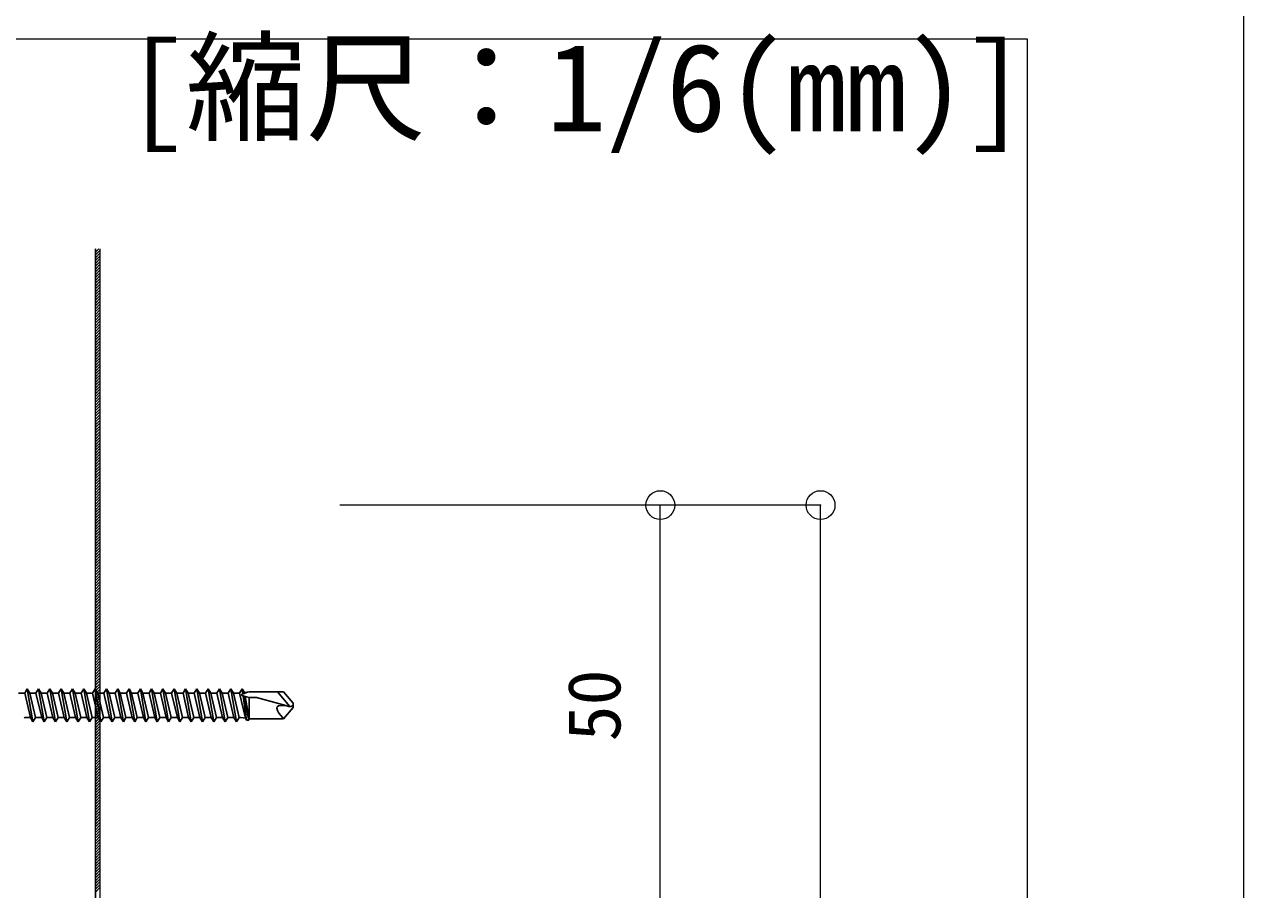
# Model space of a CAD drawing. Units: millimetres on the paper, with parts at other scales. Extents: x -195 to 195, y -140 to 138.
# Drawn here: x 169.64 to 195, y -11.2 to 6.8 of the extents above; entities that cross this region are included whole.
import ezdxf
from ezdxf.enums import TextEntityAlignment as Align

# ---------------------------------------------------------------- set-up
doc = ezdxf.new("R2010")
doc.units = ezdxf.units.MM
doc.header["$PDMODE"] = 32
doc.header["$PDSIZE"] = 0.6
doc.linetypes.add('DASHED1', pattern=[1.8, 1.2, -0.6])
for name, color, linetype, lineweight in [('A-5_寸法', 4, 'Continuous', 9), ('A-6_文字', 7, 'Continuous', 18), ('A-9_躯体他', 4, 'DASHED1', 9), ('A-B_補強金具・金具・その他', 3, 'Continuous', 18), ('A-C_ビス・アンカーボルト・強調図形', 2, 'Continuous', 25), ('F-3_図面枠', 3, 'Continuous', 18)]:
    doc.layers.add(name, color=color, linetype=linetype, lineweight=lineweight)
doc.styles.add('ＭＳ ゴシック', font='')
doc.styles.get('ＭＳ ゴシック').set_extended_font_data('MS Gothic')

msp = doc.modelspace()

# ---------------------------------------------------------------- linework, layer by layer
at = {"layer": 'A-5_寸法'}
for p, q in [((186.2, -3.201), (176.2, -3.201)), ((182.867, -24.535), (182.867, -3.201)), ((186.2, -24.535), (186.2, -3.201))]:
    msp.add_line(p, q, dxfattribs=at)
at = {"layer": 'A-5_寸法', "color": 7}
for p in [(182.867, -3.201), (186.2, -3.201)]:
    msp.add_point(p, dxfattribs=at)
at = {"layer": 'A-9_躯体他'}
msp.add_line((171.117, 2.133), (171.117, -29.199), dxfattribs=at)
at = {"layer": 'A-B_補強金具・金具・その他'}
for p, q in [((171.117, -29.199), (171.117, 2.133)), ((171.117, 2.064), (171.185, 2.133)), ((171.117, 2.123), (171.126, 2.133)), ((171.117, 2.005), (171.217, 2.105)), ((171.117, 1.946), (171.217, 2.046)), ((171.217, -29.199), (171.217, 2.133)), ((171.117, 1.888), (171.217, 1.988)), ((171.117, 1.829), (171.217, 1.929)), ((171.117, 1.77), (171.217, 1.87)), ((171.117, 1.711), (171.217, 1.811)), ((171.117, 1.652), (171.217, 1.752)), ((171.117, 1.593), (171.217, 1.693)), ((171.117, 1.534), (171.217, 1.634)), ((171.117, 1.475), (171.217, 1.575)), ((171.117, 1.416), (171.217, 1.516)), ((171.117, 1.357), (171.217, 1.457)), ((171.117, 1.298), (171.217, 1.398)), ((171.117, 1.239), (171.217, 1.339)), ((171.117, 1.18), (171.217, 1.28)), ((171.117, 1.122), (171.217, 1.222)), ((171.117, 1.063), (171.217, 1.163)), ((171.117, 1.004), (171.217, 1.104)), ((171.117, 0.945), (171.217, 1.045)), ((171.117, 0.886), (171.217, 0.986)), ((171.117, 0.827), (171.217, 0.927)), ((171.117, 0.768), (171.217, 0.868)), ((171.117, 0.709), (171.217, 0.809)), ((171.117, 0.65), (171.217, 0.75)), ((171.117, 0.591), (171.217, 0.691)), ((171.117, 0.532), (171.217, 0.632)), ((171.117, 0.473), (171.217, 0.573)), ((171.117, 0.414), (171.217, 0.514)), ((171.117, 0.356), (171.217, 0.456)), ((171.117, 0.297), (171.217, 0.397)), ((171.117, 0.238), (171.217, 0.338)), ((171.117, 0.179), (171.217, 0.279)), ((171.117, 0.12), (171.217, 0.22)), ((171.117, 0.061), (171.217, 0.161)), ((171.117, 0.002), (171.217, 0.102)), ((171.117, -0.057), (171.217, 0.043)), ((171.117, -0.116), (171.217, -0.016)), ((171.117, -0.175), (171.217, -0.075)), ((171.117, -0.234), (171.217, -0.134)), ((171.117, -0.293), (171.217, -0.193)), ((171.117, -0.352), (171.217, -0.252)), ((171.117, -0.411), (171.217, -0.311)), ((171.117, -0.469), (171.217, -0.369)), ((171.117, -0.528), (171.217, -0.428)), ((171.117, -0.587), (171.217, -0.487)), ((171.117, -0.646), (171.217, -0.546)), ((171.117, -0.705), (171.217, -0.605)), ((171.117, -0.764), (171.217, -0.664)), ((171.117, -0.823), (171.217, -0.723)), ((171.117, -0.882), (171.217, -0.782)), ((171.117, -0.941), (171.217, -0.841)), ((171.117, -1), (171.217, -0.9)), ((171.117, -1.059), (171.217, -0.959)), ((171.117, -1.118), (171.217, -1.018)), ((171.117, -1.177), (171.217, -1.077)), ((171.117, -1.235), (171.217, -1.135)), ((171.117, -1.294), (171.217, -1.194)), ((171.117, -1.353), (171.217, -1.253)), ((171.117, -1.412), (171.217, -1.312)), ((171.117, -1.471), (171.217, -1.371)), ((171.117, -1.53), (171.217, -1.43)), ((171.117, -1.589), (171.217, -1.489)), ((171.117, -1.648), (171.217, -1.548)), ((171.117, -1.707), (171.217, -1.607)), ((171.117, -1.766), (171.217, -1.666)), ((171.117, -1.825), (171.217, -1.725)), ((171.117, -1.884), (171.217, -1.784)), ((171.117, -1.943), (171.217, -1.843)), ((171.117, -2.002), (171.217, -1.902)), ((171.117, -2.06), (171.217, -1.96)), ((171.117, -2.119), (171.217, -2.019)), ((171.117, -2.178), (171.217, -2.078)), ((171.117, -2.237), (171.217, -2.137)), ((171.117, -2.296), (171.217, -2.196)), ((171.117, -2.355), (171.217, -2.255)), ((171.117, -2.414), (171.217, -2.314)), ((171.117, -2.473), (171.217, -2.373)), ((171.117, -2.532), (171.217, -2.432)), ((171.117, -2.591), (171.217, -2.491)), ((171.117, -2.65), (171.217, -2.55)), ((171.117, -2.709), (171.217, -2.609)), ((171.117, -2.768), (171.217, -2.668)), ((171.117, -2.826), (171.217, -2.726)), ((171.117, -2.885), (171.217, -2.785)), ((171.117, -2.944), (171.217, -2.844)), ((171.117, -3.003), (171.217, -2.903)), ((171.117, -3.062), (171.217, -2.962)), ((171.117, -3.121), (171.217, -3.021)), ((171.117, -3.18), (171.217, -3.08)), ((171.117, -3.239), (171.217, -3.139)), ((171.117, -3.298), (171.217, -3.198)), ((171.117, -3.357), (171.217, -3.257)), ((171.117, -3.416), (171.217, -3.316)), ((171.117, -3.475), (171.217, -3.375)), ((171.117, -3.534), (171.217, -3.434)), ((171.117, -3.593), (171.217, -3.493)), ((171.117, -3.651), (171.217, -3.551)), ((171.117, -3.71), (171.217, -3.61)), ((171.117, -3.769), (171.217, -3.669)), ((171.117, -3.828), (171.217, -3.728)), ((171.117, -3.887), (171.217, -3.787)), ((171.117, -3.946), (171.217, -3.846)), ((171.117, -4.005), (171.217, -3.905)), ((171.117, -4.064), (171.217, -3.964)), ((171.117, -4.123), (171.217, -4.023)), ((171.117, -4.182), (171.217, -4.082)), ((171.117, -4.241), (171.217, -4.141)), ((171.117, -4.3), (171.217, -4.2)), ((171.117, -4.359), (171.217, -4.259)), ((171.117, -4.417), (171.217, -4.317)), ((171.117, -4.476), (171.217, -4.376)), ((171.117, -4.535), (171.217, -4.435)), ((171.117, -4.594), (171.217, -4.494)), ((171.117, -4.653), (171.217, -4.553)), ((171.117, -4.712), (171.217, -4.612)), ((171.117, -4.771), (171.217, -4.671)), ((171.117, -4.83), (171.217, -4.73)), ((171.117, -4.889), (171.217, -4.789)), ((171.117, -4.948), (171.217, -4.848)), ((171.117, -5.007), (171.217, -4.907)), ((171.117, -5.066), (171.217, -4.966)), ((171.117, -5.125), (171.217, -5.025)), ((171.117, -5.183), (171.217, -5.083)), ((171.117, -5.242), (171.217, -5.142)), ((171.117, -5.301), (171.217, -5.201)), ((171.117, -5.36), (171.217, -5.26)), ((171.117, -5.419), (171.217, -5.319)), ((171.117, -5.478), (171.217, -5.378)), ((171.117, -5.537), (171.217, -5.437)), ((171.117, -5.596), (171.217, -5.496)), ((171.117, -5.655), (171.217, -5.555)), ((171.117, -5.714), (171.217, -5.614)), ((171.117, -5.773), (171.217, -5.673)), ((171.117, -5.832), (171.217, -5.732)), ((171.117, -5.891), (171.217, -5.791)), ((171.117, -5.95), (171.217, -5.85)), ((171.117, -6.008), (171.217, -5.908)), ((171.117, -6.067), (171.217, -5.967)), ((171.117, -6.126), (171.217, -6.026)), ((171.117, -6.185), (171.217, -6.085)), ((171.117, -6.244), (171.217, -6.144)), ((171.117, -6.303), (171.217, -6.203)), ((171.117, -6.362), (171.217, -6.262)), ((171.117, -6.421), (171.217, -6.321)), ((171.117, -6.48), (171.217, -6.38)), ((171.117, -6.539), (171.217, -6.439)), ((171.117, -6.598), (171.217, -6.498)), ((171.117, -6.657), (171.217, -6.557)), ((171.117, -6.716), (171.217, -6.616)), ((171.117, -6.774), (171.217, -6.674)), ((171.117, -6.833), (171.217, -6.733)), ((171.117, -6.892), (171.217, -6.792)), ((171.117, -6.951), (171.217, -6.851)), ((171.117, -7.01), (171.217, -6.91)), ((171.117, -7.069), (171.217, -6.969)), ((171.117, -7.128), (171.217, -7.028)), ((171.117, -7.187), (171.217, -7.087)), ((171.117, -7.246), (171.217, -7.146)), ((171.117, -7.305), (171.217, -7.205)), ((171.117, -7.364), (171.217, -7.264)), ((171.117, -7.423), (171.217, -7.323)), ((171.117, -7.482), (171.217, -7.382)), ((171.117, -7.541), (171.217, -7.441)), ((171.117, -7.599), (171.217, -7.499)), ((171.117, -7.658), (171.217, -7.558)), ((171.117, -7.717), (171.217, -7.617)), ((171.117, -7.776), (171.217, -7.676)), ((171.117, -7.835), (171.217, -7.735)), ((171.117, -7.894), (171.217, -7.794)), ((171.117, -7.953), (171.217, -7.853)), ((171.117, -8.012), (171.217, -7.912)), ((171.117, -8.071), (171.217, -7.971)), ((171.117, -8.13), (171.217, -8.03)), ((171.117, -8.189), (171.217, -8.089)), ((171.117, -8.248), (171.217, -8.148)), ((171.117, -8.307), (171.217, -8.207)), ((171.117, -8.365), (171.217, -8.265)), ((171.117, -8.424), (171.217, -8.324)), ((171.117, -8.483), (171.217, -8.383)), ((171.117, -8.542), (171.217, -8.442)), ((171.117, -8.601), (171.217, -8.501)), ((171.117, -8.66), (171.217, -8.56)), ((171.117, -8.719), (171.217, -8.619)), ((171.117, -8.778), (171.217, -8.678)), ((171.117, -8.837), (171.217, -8.737)), ((171.117, -8.896), (171.217, -8.796)), ((171.117, -8.955), (171.217, -8.855)), ((171.117, -9.014), (171.217, -8.914)), ((171.117, -9.073), (171.217, -8.973)), ((171.117, -9.132), (171.217, -9.032)), ((171.117, -9.19), (171.217, -9.09)), ((171.117, -9.249), (171.217, -9.149)), ((171.117, -9.308), (171.217, -9.208)), ((171.117, -9.367), (171.217, -9.267)), ((171.117, -9.426), (171.217, -9.326)), ((171.117, -9.485), (171.217, -9.385)), ((171.117, -9.544), (171.217, -9.444)), ((171.117, -9.603), (171.217, -9.503)), ((171.117, -9.662), (171.217, -9.562)), ((171.117, -9.721), (171.217, -9.621)), ((171.117, -9.78), (171.217, -9.68)), ((171.117, -9.839), (171.217, -9.739)), ((171.117, -9.898), (171.217, -9.798)), ((171.117, -9.956), (171.217, -9.856)), ((171.117, -10.015), (171.217, -9.915)), ((171.117, -10.074), (171.217, -9.974)), ((171.117, -10.133), (171.217, -10.033)), ((171.117, -10.192), (171.217, -10.092)), ((171.117, -10.251), (171.217, -10.151)), ((171.117, -10.31), (171.217, -10.21)), ((171.117, -10.369), (171.217, -10.269)), ((171.117, -10.428), (171.217, -10.328)), ((171.117, -10.487), (171.217, -10.387)), ((171.117, -10.546), (171.217, -10.446)), ((171.117, -10.605), (171.217, -10.505)), ((171.117, -10.664), (171.217, -10.564)), ((171.117, -10.723), (171.217, -10.623)), ((171.117, -10.781), (171.217, -10.681)), ((171.117, -10.84), (171.217, -10.74)), ((171.117, -10.899), (171.217, -10.799)), ((171.117, -10.958), (171.217, -10.858)), ((171.117, -11.017), (171.217, -10.917)), ((171.117, -11.076), (171.217, -10.976)), ((171.117, -11.135), (171.217, -11.035)), ((171.117, -11.194), (171.217, -11.094)), ((171.117, -11.253), (171.217, -11.153))]:
    msp.add_line(p, q, dxfattribs=at)
at = {"layer": 'A-C_ビス・アンカーボルト・強調図形'}
for p, q in [((169.7, -7.022), (169.646, -7.116)), ((169.7, -7.022), (169.817, -7.714)), ((169.7, -7.022), (169.754, -7.116)), ((169.935, -7.022), (169.881, -7.116)), ((169.935, -7.022), (170.053, -7.714)), ((169.935, -7.022), (169.989, -7.116)), ((170.17, -7.022), (170.116, -7.116)), ((170.17, -7.022), (170.288, -7.714)), ((170.17, -7.022), (170.224, -7.116)), ((170.405, -7.022), (170.352, -7.116)), ((170.405, -7.022), (170.523, -7.714)), ((170.405, -7.022), (170.459, -7.116)), ((170.641, -7.022), (170.587, -7.116)), ((170.641, -7.022), (170.758, -7.714)), ((170.641, -7.022), (170.694, -7.116)), ((170.876, -7.022), (170.822, -7.116)), ((170.876, -7.022), (170.993, -7.714)), ((170.876, -7.022), (170.93, -7.116)), ((171.111, -7.022), (171.057, -7.116)), ((171.111, -7.022), (171.229, -7.714)), ((171.111, -7.022), (171.165, -7.116)), ((171.346, -7.022), (171.292, -7.116)), ((171.346, -7.022), (171.464, -7.714)), ((171.346, -7.022), (171.4, -7.116)), ((171.581, -7.022), (171.527, -7.116)), ((171.581, -7.022), (171.699, -7.714)), ((171.581, -7.022), (171.635, -7.116)), ((171.817, -7.022), (171.763, -7.116)), ((171.817, -7.022), (171.934, -7.714)), ((171.817, -7.022), (171.87, -7.116)), ((172.052, -7.022), (171.998, -7.116)), ((172.052, -7.022), (172.169, -7.714)), ((172.052, -7.022), (172.106, -7.116)), ((172.287, -7.022), (172.233, -7.116)), ((172.287, -7.022), (172.404, -7.714)), ((172.287, -7.022), (172.341, -7.116)), ((172.522, -7.022), (172.468, -7.116)), ((172.522, -7.022), (172.64, -7.714)), ((172.522, -7.022), (172.576, -7.116)), ((172.757, -7.022), (172.703, -7.116)), ((172.757, -7.022), (172.875, -7.714)), ((172.757, -7.022), (172.811, -7.116)), ((172.992, -7.022), (172.939, -7.116)), ((172.992, -7.022), (173.11, -7.714)), ((172.992, -7.022), (173.046, -7.116)), ((173.228, -7.022), (173.174, -7.116)), ((173.228, -7.022), (173.345, -7.714)), ((173.228, -7.022), (173.281, -7.116)), ((173.463, -7.022), (173.409, -7.116)), ((173.463, -7.022), (173.58, -7.714)), ((173.463, -7.022), (173.517, -7.116)), ((173.698, -7.022), (173.644, -7.116)), ((173.698, -7.022), (173.816, -7.714)), ((173.698, -7.022), (173.752, -7.116)), ((173.933, -7.022), (173.879, -7.116)), ((173.933, -7.022), (174.051, -7.714)), ((173.933, -7.022), (173.987, -7.116)), ((174.168, -7.022), (174.114, -7.116)), ((174.19, -7.125), (174.168, -7.022)), ((174.184, -7.127), (174.168, -7.022)), ((174.168, -7.022), (174.215, -7.103)), ((174.317, -7.085), (174.263, -7.101)), ((174.317, -7.085), (175.03, -7.085)), ((174.907, -7.085), (175.164, -7.391)), ((175.03, -7.085), (175.233, -7.326)), ((169.519, -7.116), (169.646, -7.116)), ((169.646, -7.116), (169.764, -7.621)), ((169.754, -7.116), (169.881, -7.116)), ((169.871, -7.621), (169.754, -7.116)), ((169.881, -7.116), (169.999, -7.621)), ((169.989, -7.116), (170.116, -7.116)), ((170.107, -7.621), (169.989, -7.116)), ((170.116, -7.116), (170.234, -7.621)), ((170.224, -7.116), (170.352, -7.116)), ((170.342, -7.621), (170.224, -7.116)), ((170.352, -7.116), (170.469, -7.621)), ((170.459, -7.116), (170.587, -7.116)), ((170.577, -7.621), (170.459, -7.116)), ((170.587, -7.116), (170.704, -7.621)), ((170.694, -7.116), (170.822, -7.116)), ((170.812, -7.621), (170.694, -7.116)), ((170.822, -7.116), (170.939, -7.621)), ((170.93, -7.116), (171.057, -7.116)), ((171.047, -7.621), (170.93, -7.116)), ((171.057, -7.116), (171.175, -7.621)), ((171.165, -7.116), (171.292, -7.116)), ((171.282, -7.621), (171.165, -7.116)), ((171.292, -7.116), (171.41, -7.621)), ((171.4, -7.116), (171.527, -7.116)), ((171.518, -7.621), (171.4, -7.116)), ((171.527, -7.116), (171.645, -7.621)), ((171.635, -7.116), (171.763, -7.116)), ((171.753, -7.621), (171.635, -7.116)), ((171.763, -7.116), (171.88, -7.621)), ((171.87, -7.116), (171.998, -7.116)), ((171.988, -7.621), (171.87, -7.116)), ((171.998, -7.116), (172.115, -7.621)), ((172.106, -7.116), (172.233, -7.116)), ((172.223, -7.621), (172.106, -7.116)), ((172.233, -7.116), (172.351, -7.621)), ((172.341, -7.116), (172.468, -7.116)), ((172.458, -7.621), (172.341, -7.116)), ((172.468, -7.116), (172.586, -7.621)), ((172.576, -7.116), (172.703, -7.116)), ((172.694, -7.621), (172.576, -7.116)), ((172.703, -7.116), (172.821, -7.621)), ((172.811, -7.116), (172.939, -7.116)), ((172.929, -7.621), (172.811, -7.116)), ((172.939, -7.116), (173.056, -7.621)), ((173.046, -7.116), (173.174, -7.116)), ((173.164, -7.621), (173.046, -7.116)), ((173.174, -7.116), (173.291, -7.621)), ((173.281, -7.116), (173.409, -7.116)), ((173.399, -7.621), (173.281, -7.116)), ((173.409, -7.116), (173.526, -7.621)), ((173.517, -7.116), (173.644, -7.116)), ((173.634, -7.621), (173.517, -7.116)), ((173.644, -7.116), (173.762, -7.621)), ((173.752, -7.116), (173.879, -7.116)), ((173.869, -7.621), (173.752, -7.116)), ((173.879, -7.116), (173.997, -7.621)), ((173.987, -7.116), (174.114, -7.116)), ((174.105, -7.621), (173.987, -7.116)), ((174.114, -7.116), (174.242, -7.638)), ((174.168, -7.135), (174.152, -7.151)), ((174.152, -7.151), (174.168, -7.165)), ((174.209, -7.118), (174.168, -7.135)), ((174.168, -7.165), (174.209, -7.177)), ((174.19, -7.172), (174.263, -7.674)), ((174.2, -7.175), (174.305, -7.674)), ((174.263, -7.101), (174.209, -7.118)), ((174.209, -7.177), (174.263, -7.19)), ((174.263, -7.19), (174.317, -7.204)), ((174.465, -7.204), (175.077, -7.368)), ((175.233, -7.326), (175.233, -7.41)), ((174.89, -7.429), (174.9, -7.396)), ((174.904, -7.474), (174.89, -7.429)), ((174.9, -7.396), (174.927, -7.379)), ((174.935, -7.528), (174.904, -7.474)), ((174.927, -7.379), (174.966, -7.371)), ((174.979, -7.588), (174.935, -7.528)), ((174.966, -7.371), (175.017, -7.368)), ((175.03, -7.651), (174.979, -7.588)), ((175.017, -7.368), (175.077, -7.368)), ((175.233, -7.41), (175.03, -7.651)), ((175.099, -7.377), (175.077, -7.368)), ((175.121, -7.385), (175.099, -7.377)), ((175.142, -7.39), (175.121, -7.385)), ((175.164, -7.391), (175.142, -7.39)), ((175.181, -7.389), (175.164, -7.391)), ((175.199, -7.383), (175.181, -7.389)), ((175.216, -7.376), (175.199, -7.383)), ((175.233, -7.368), (175.216, -7.376)), ((169.817, -7.714), (169.764, -7.621)), ((169.817, -7.714), (169.871, -7.621)), ((169.871, -7.621), (169.999, -7.621)), ((170.053, -7.714), (169.999, -7.621)), ((170.053, -7.714), (170.107, -7.621)), ((170.107, -7.621), (170.234, -7.621)), ((170.288, -7.714), (170.234, -7.621)), ((170.288, -7.714), (170.342, -7.621)), ((170.342, -7.621), (170.469, -7.621)), ((170.523, -7.714), (170.469, -7.621)), ((170.523, -7.714), (170.577, -7.621)), ((170.577, -7.621), (170.704, -7.621)), ((170.758, -7.714), (170.704, -7.621)), ((170.758, -7.714), (170.812, -7.621)), ((170.812, -7.621), (170.939, -7.621)), ((170.993, -7.714), (170.939, -7.621)), ((170.993, -7.714), (171.047, -7.621)), ((171.047, -7.621), (171.175, -7.621)), ((171.229, -7.714), (171.175, -7.621)), ((171.229, -7.714), (171.282, -7.621)), ((171.282, -7.621), (171.41, -7.621)), ((171.464, -7.714), (171.41, -7.621)), ((171.464, -7.714), (171.518, -7.621)), ((171.518, -7.621), (171.645, -7.621)), ((171.699, -7.714), (171.645, -7.621)), ((171.699, -7.714), (171.753, -7.621)), ((171.753, -7.621), (171.88, -7.621)), ((171.934, -7.714), (171.88, -7.621)), ((171.934, -7.714), (171.988, -7.621)), ((171.988, -7.621), (172.115, -7.621)), ((172.169, -7.714), (172.115, -7.621)), ((172.169, -7.714), (172.223, -7.621)), ((172.223, -7.621), (172.351, -7.621)), ((172.404, -7.714), (172.351, -7.621)), ((172.404, -7.714), (172.458, -7.621)), ((172.458, -7.621), (172.586, -7.621)), ((172.64, -7.714), (172.586, -7.621)), ((172.64, -7.714), (172.694, -7.621)), ((172.694, -7.621), (172.821, -7.621)), ((172.875, -7.714), (172.821, -7.621)), ((172.875, -7.714), (172.929, -7.621)), ((172.929, -7.621), (173.056, -7.621)), ((173.11, -7.714), (173.056, -7.621)), ((173.11, -7.714), (173.164, -7.621)), ((173.164, -7.621), (173.291, -7.621)), ((173.345, -7.714), (173.291, -7.621)), ((173.345, -7.714), (173.399, -7.621)), ((173.399, -7.621), (173.526, -7.621)), ((173.58, -7.714), (173.526, -7.621)), ((173.58, -7.714), (173.634, -7.621)), ((173.634, -7.621), (173.762, -7.621)), ((173.816, -7.714), (173.762, -7.621)), ((173.816, -7.714), (173.869, -7.621)), ((173.869, -7.621), (173.997, -7.621)), ((174.051, -7.714), (173.997, -7.621)), ((174.051, -7.714), (174.105, -7.621)), ((174.105, -7.621), (174.142, -7.621)), ((174.142, -7.621), (174.242, -7.638)), ((174.263, -7.674), (174.242, -7.638)), ((174.263, -7.674), (174.305, -7.674)), ((174.317, -7.651), (174.305, -7.674)), ((174.317, -7.651), (175.03, -7.651))]:
    msp.add_line(p, q, dxfattribs=at)
for points in [[(174.218, -7.115), (174.215, -7.103), (174.317, -7.085)], [(174.23, -7.183), (174.317, -7.651), (174.317, -7.204), (174.465, -7.204)], [(169.633, -7.626), (169.653, -7.621), (169.764, -7.621)]]:
    msp.add_lwpolyline(points, dxfattribs=at)
at = {"layer": 'F-3_図面枠'}
for p, q in [((195, 137.5), (195, -137.5)), ((1.5, 6.5), (190.5, 6.5)), ((190.5, 6.5), (190.5, -117.5))]:
    msp.add_line(p, q, dxfattribs=at)

# ---------------------------------------------------------------- texts
at = {"layer": 'A-5_寸法', "style": 'ＭＳ ゴシック'}
msp.add_text('50', height=1.1, rotation=90, dxfattribs=at).set_placement((182.367, -8.118), align=Align.BOTTOM_LEFT)
at = {"layer": 'A-6_文字', "style": 'ＭＳ ゴシック'}
msp.add_text('[縮尺：1/6(mm)]', height=1.833, dxfattribs=at).set_placement((171.75, 4.025), align=Align.BOTTOM_LEFT)

doc.saveas('drawing.dxf')
